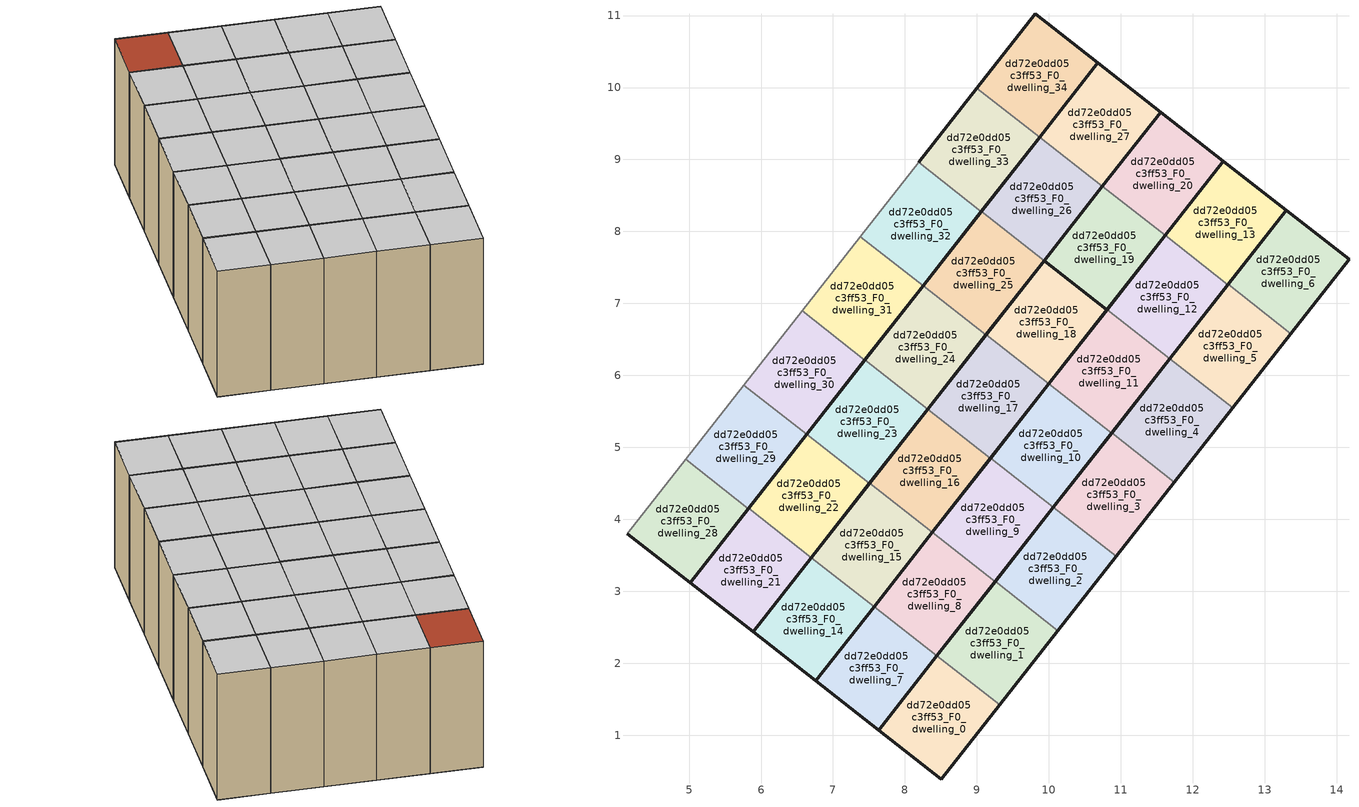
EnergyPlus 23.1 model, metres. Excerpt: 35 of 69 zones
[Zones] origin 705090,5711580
dd72e0dd05c3ff53_F0_dwelling_0
 floor ground (EU_floor_Construction): 8.51,0.39 9.31,1.42 8.44,2.11 7.64,1.07 z0
 wall outside (EU_wall_Construction): 9.31,1.42 8.51,0.39 7.64,1.07 8.44,2.11 z0:3
 wall to dd72e0dd05c3ff53_F0_dwelling_1 (EU_wall_Construction): 8.44,2.11 9.31,1.42 z0:3
 ceiling to dd72e0dd05c3ff53_F1_dwelling_0 (EU_floor_Construction): 9.31,1.42 8.51,0.39 7.64,1.07 8.44,2.11 z3
dd72e0dd05c3ff53_F0_dwelling_1
 floor ground (EU_floor_Construction): 9.31,1.42 10.12,2.45 9.25,3.14 8.44,2.11 z0
 wall outside (EU_wall_Construction): 8.44,2.11 9.25,3.14 / 10.12,2.45 9.31,1.42 z0:3
 wall to dd72e0dd05c3ff53_F0_dwelling_2 (EU_wall_Construction): 9.25,3.14 10.12,2.45 z0:3
 ceiling to dd72e0dd05c3ff53_F1_dwelling_1 (EU_floor_Construction): 10.12,2.45 9.31,1.42 8.44,2.11 9.25,3.14 z3
dd72e0dd05c3ff53_F0_dwelling_10
 floor ground (EU_floor_Construction): 10.06,4.17 10.87,5.2 10,5.88 9.19,4.85 z0
 wall outside (EU_wall_Construction): 9.19,4.85 10,5.88 / 10.87,5.2 10.06,4.17 z0:3
 wall to dd72e0dd05c3ff53_F0_dwelling_9 (EU_wall_Construction): 10.06,4.17 9.19,4.85 z0:3
 wall to dd72e0dd05c3ff53_F0_dwelling_11 (EU_wall_Construction): 10,5.88 10.87,5.2 z0:3
 ceiling to dd72e0dd05c3ff53_F1_dwelling_10 (EU_floor_Construction): 10.87,5.2 10.06,4.17 9.19,4.85 10,5.88 z3
dd72e0dd05c3ff53_F0_dwelling_11
 floor ground (EU_floor_Construction): 10.87,5.2 11.68,6.23 10.81,6.91 10,5.88 z0
 wall outside (EU_wall_Construction): 10,5.88 10.81,6.91 / 11.68,6.23 10.87,5.2 z0:3
 wall to dd72e0dd05c3ff53_F0_dwelling_12 (EU_wall_Construction): 10.81,6.91 11.68,6.23 z0:3
 ceiling to dd72e0dd05c3ff53_F1_dwelling_11 (EU_floor_Construction): 11.68,6.23 10.87,5.2 10,5.88 10.81,6.91 z3
dd72e0dd05c3ff53_F0_dwelling_12
 floor ground (EU_floor_Construction): 11.68,6.23 12.49,7.26 11.62,7.95 10.81,6.91 z0
 wall outside (EU_wall_Construction): 10.81,6.91 11.62,7.95 / 12.49,7.26 11.68,6.23 z0:3
 wall to dd72e0dd05c3ff53_F0_dwelling_13 (EU_wall_Construction): 11.62,7.95 12.49,7.26 z0:3
 ceiling to dd72e0dd05c3ff53_F1_dwelling_12 (EU_floor_Construction): 12.49,7.26 11.68,6.23 10.81,6.91 11.62,7.95 z3
dd72e0dd05c3ff53_F0_dwelling_13
 floor ground (EU_floor_Construction): 12.49,7.26 13.3,8.29 12.42,8.98 11.62,7.95 z0
 wall outside (EU_wall_Construction): 11.62,7.95 12.42,8.98 13.3,8.29 12.49,7.26 z0:3
 ceiling to dd72e0dd05c3ff53_F1_dwelling_13 (EU_floor_Construction): 13.3,8.29 12.49,7.26 11.62,7.95 12.42,8.98 z3
dd72e0dd05c3ff53_F0_dwelling_14
 floor ground (EU_floor_Construction): 6.76,1.75 7.57,2.79 6.7,3.47 5.89,2.44 z0
 wall outside (EU_wall_Construction): 7.57,2.79 6.76,1.75 5.89,2.44 6.7,3.47 z0:3
 wall to dd72e0dd05c3ff53_F0_dwelling_15 (EU_wall_Construction): 6.7,3.47 7.57,2.79 z0:3
 ceiling to dd72e0dd05c3ff53_F1_dwelling_14 (EU_floor_Construction): 7.57,2.79 6.76,1.75 5.89,2.44 6.7,3.47 z3
dd72e0dd05c3ff53_F0_dwelling_15
 floor ground (EU_floor_Construction): 7.57,2.79 8.38,3.82 7.51,4.5 6.7,3.47 z0
 wall outside (EU_wall_Construction): 6.7,3.47 7.51,4.5 / 8.38,3.82 7.57,2.79 z0:3
 wall to dd72e0dd05c3ff53_F0_dwelling_16 (EU_wall_Construction): 7.51,4.5 8.38,3.82 z0:3
 ceiling to dd72e0dd05c3ff53_F1_dwelling_15 (EU_floor_Construction): 8.38,3.82 7.57,2.79 6.7,3.47 7.51,4.5 z3
dd72e0dd05c3ff53_F0_dwelling_16
 floor ground (EU_floor_Construction): 8.38,3.82 9.19,4.85 8.32,5.53 7.51,4.5 z0
 wall outside (EU_wall_Construction): 7.51,4.5 8.32,5.53 / 9.19,4.85 8.38,3.82 z0:3
 wall to dd72e0dd05c3ff53_F0_dwelling_17 (EU_wall_Construction): 8.32,5.53 9.19,4.85 z0:3
 ceiling to dd72e0dd05c3ff53_F1_dwelling_16 (EU_floor_Construction): 9.19,4.85 8.38,3.82 7.51,4.5 8.32,5.53 z3
dd72e0dd05c3ff53_F0_dwelling_17
 floor ground (EU_floor_Construction): 9.19,4.85 10,5.88 9.13,6.57 8.32,5.53 z0
 wall outside (EU_wall_Construction): 8.32,5.53 9.13,6.57 / 10,5.88 9.19,4.85 z0:3
 wall to dd72e0dd05c3ff53_F0_dwelling_18 (EU_wall_Construction): 9.13,6.57 10,5.88 z0:3
 ceiling to dd72e0dd05c3ff53_F1_dwelling_17 (EU_floor_Construction): 10,5.88 9.19,4.85 8.32,5.53 9.13,6.57 z3
dd72e0dd05c3ff53_F0_dwelling_18
 floor ground (EU_floor_Construction): 10,5.88 10.81,6.91 9.93,7.6 9.13,6.57 z0
 wall outside (EU_wall_Construction): 9.13,6.57 9.93,7.6 10.81,6.91 10,5.88 z0:3
 ceiling to dd72e0dd05c3ff53_F1_dwelling_18 (EU_floor_Construction): 10.81,6.91 10,5.88 9.13,6.57 9.93,7.6 z3
dd72e0dd05c3ff53_F0_dwelling_19
 floor ground (EU_floor_Construction): 10.81,6.91 11.61,7.95 10.74,8.63 9.93,7.6 z0
 wall outside (EU_wall_Construction): 11.61,7.95 10.81,6.91 9.93,7.6 10.74,8.63 z0:3
 wall to dd72e0dd05c3ff53_F0_dwelling_20 (EU_wall_Construction): 10.74,8.63 11.61,7.95 z0:3
 ceiling to dd72e0dd05c3ff53_F1_dwelling_19 (EU_floor_Construction): 11.61,7.95 10.81,6.91 9.93,7.6 10.74,8.63 z3
dd72e0dd05c3ff53_F0_dwelling_2
 floor ground (EU_floor_Construction): 10.12,2.45 10.93,3.49 10.06,4.17 9.25,3.14 z0
 wall outside (EU_wall_Construction): 9.25,3.14 10.06,4.17 / 10.93,3.49 10.12,2.45 z0:3
 wall to dd72e0dd05c3ff53_F0_dwelling_3 (EU_wall_Construction): 10.06,4.17 10.93,3.49 z0:3
 ceiling to dd72e0dd05c3ff53_F1_dwelling_2 (EU_floor_Construction): 10.93,3.49 10.12,2.45 9.25,3.14 10.06,4.17 z3
dd72e0dd05c3ff53_F0_dwelling_20
 floor ground (EU_floor_Construction): 11.61,7.95 12.42,8.98 11.55,9.66 10.74,8.63 z0
 wall outside (EU_wall_Construction): 10.74,8.63 11.55,9.66 12.42,8.98 11.61,7.95 z0:3
 ceiling to dd72e0dd05c3ff53_F1_dwelling_20 (EU_floor_Construction): 12.42,8.98 11.61,7.95 10.74,8.63 11.55,9.66 z3
dd72e0dd05c3ff53_F0_dwelling_21
 floor ground (EU_floor_Construction): 5.89,2.44 6.7,3.47 5.83,4.15 5.02,3.12 z0
 wall outside (EU_wall_Construction): 6.7,3.47 5.89,2.44 5.02,3.12 5.83,4.15 z0:3
 wall to dd72e0dd05c3ff53_F0_dwelling_22 (EU_wall_Construction): 5.83,4.15 6.7,3.47 z0:3
 ceiling to dd72e0dd05c3ff53_F1_dwelling_21 (EU_floor_Construction): 6.7,3.47 5.89,2.44 5.02,3.12 5.83,4.15 z3
dd72e0dd05c3ff53_F0_dwelling_22
 floor ground (EU_floor_Construction): 6.7,3.47 7.51,4.5 6.64,5.18 5.83,4.15 z0
 wall outside (EU_wall_Construction): 5.83,4.15 6.64,5.18 / 7.51,4.5 6.7,3.47 z0:3
 wall to dd72e0dd05c3ff53_F0_dwelling_23 (EU_wall_Construction): 6.64,5.18 7.51,4.5 z0:3
 ceiling to dd72e0dd05c3ff53_F1_dwelling_22 (EU_floor_Construction): 7.51,4.5 6.7,3.47 5.83,4.15 6.64,5.18 z3
dd72e0dd05c3ff53_F0_dwelling_23
 floor ground (EU_floor_Construction): 7.51,4.5 8.32,5.53 7.44,6.21 6.64,5.18 z0
 wall outside (EU_wall_Construction): 6.64,5.18 7.44,6.21 / 8.32,5.53 7.51,4.5 z0:3
 wall to dd72e0dd05c3ff53_F0_dwelling_24 (EU_wall_Construction): 7.44,6.21 8.32,5.53 z0:3
 ceiling to dd72e0dd05c3ff53_F1_dwelling_23 (EU_floor_Construction): 8.32,5.53 7.51,4.5 6.64,5.18 7.44,6.21 z3
dd72e0dd05c3ff53_F0_dwelling_24
 floor ground (EU_floor_Construction): 8.32,5.53 9.12,6.56 8.25,7.25 7.44,6.21 z0
 wall outside (EU_wall_Construction): 7.44,6.21 8.25,7.25 / 9.12,6.56 8.32,5.53 z0:3
 wall to dd72e0dd05c3ff53_F0_dwelling_25 (EU_wall_Construction): 8.25,7.25 9.12,6.56 z0:3
 ceiling to dd72e0dd05c3ff53_F1_dwelling_24 (EU_floor_Construction): 9.12,6.56 8.32,5.53 7.44,6.21 8.25,7.25 z3
dd72e0dd05c3ff53_F0_dwelling_25
 floor ground (EU_floor_Construction): 9.12,6.56 9.93,7.59 9.06,8.28 8.25,7.25 z0
 wall outside (EU_wall_Construction): 8.25,7.25 9.06,8.28 / 9.93,7.59 9.12,6.56 z0:3
 wall to dd72e0dd05c3ff53_F0_dwelling_26 (EU_wall_Construction): 9.06,8.28 9.93,7.59 z0:3
 ceiling to dd72e0dd05c3ff53_F1_dwelling_25 (EU_floor_Construction): 9.93,7.59 9.12,6.56 8.25,7.25 9.06,8.28 z3
dd72e0dd05c3ff53_F0_dwelling_26
 floor ground (EU_floor_Construction): 9.93,7.59 10.74,8.63 9.87,9.31 9.06,8.28 z0
 wall outside (EU_wall_Construction): 9.06,8.28 9.87,9.31 / 10.74,8.63 9.93,7.59 z0:3
 wall to dd72e0dd05c3ff53_F0_dwelling_27 (EU_wall_Construction): 9.87,9.31 10.74,8.63 z0:3
 ceiling to dd72e0dd05c3ff53_F1_dwelling_26 (EU_floor_Construction): 10.74,8.63 9.93,7.59 9.06,8.28 9.87,9.31 z3
dd72e0dd05c3ff53_F0_dwelling_27
 floor ground (EU_floor_Construction): 10.74,8.63 11.55,9.66 10.68,10.34 9.87,9.31 z0
 wall outside (EU_wall_Construction): 9.87,9.31 10.68,10.34 11.55,9.66 10.74,8.63 z0:3
 ceiling to dd72e0dd05c3ff53_F1_dwelling_27 (EU_floor_Construction): 11.55,9.66 10.74,8.63 9.87,9.31 10.68,10.34 z3
dd72e0dd05c3ff53_F0_dwelling_28
 floor ground (EU_floor_Construction): 5.02,3.12 5.83,4.15 4.95,4.83 4.15,3.8 z0
 wall outside (EU_wall_Construction): 5.83,4.15 5.02,3.12 4.15,3.8 z0:3
 wall adiabatic (EU_wall_Construction): 4.15,3.8 4.95,4.83 z0:3
 wall to dd72e0dd05c3ff53_F0_dwelling_29 (EU_wall_Construction): 4.95,4.83 5.83,4.15 z0:3
 ceiling to dd72e0dd05c3ff53_F1_dwelling_28 (EU_floor_Construction): 5.83,4.15 5.02,3.12 4.15,3.8 4.95,4.83 z3
dd72e0dd05c3ff53_F0_dwelling_29
 floor ground (EU_floor_Construction): 5.83,4.15 6.64,5.18 5.76,5.87 4.95,4.83 z0
 wall outside (EU_wall_Construction): 6.64,5.18 5.83,4.15 z0:3
 wall adiabatic (EU_wall_Construction): 4.95,4.83 5.76,5.87 z0:3
 wall to dd72e0dd05c3ff53_F0_dwelling_30 (EU_wall_Construction): 5.76,5.87 6.64,5.18 z0:3
 ceiling to dd72e0dd05c3ff53_F1_dwelling_29 (EU_floor_Construction): 6.64,5.18 5.83,4.15 4.95,4.83 5.76,5.87 z3
dd72e0dd05c3ff53_F0_dwelling_3
 floor ground (EU_floor_Construction): 10.93,3.49 11.74,4.52 10.87,5.2 10.06,4.17 z0
 wall outside (EU_wall_Construction): 10.06,4.17 10.87,5.2 / 11.74,4.52 10.93,3.49 z0:3
 wall to dd72e0dd05c3ff53_F0_dwelling_4 (EU_wall_Construction): 10.87,5.2 11.74,4.52 z0:3
 ceiling to dd72e0dd05c3ff53_F1_dwelling_3 (EU_floor_Construction): 11.74,4.52 10.93,3.49 10.06,4.17 10.87,5.2 z3
dd72e0dd05c3ff53_F0_dwelling_30
 floor ground (EU_floor_Construction): 6.64,5.18 7.44,6.21 6.57,6.9 5.76,5.87 z0
 wall outside (EU_wall_Construction): 7.44,6.21 6.64,5.18 z0:3
 wall adiabatic (EU_wall_Construction): 5.76,5.87 6.57,6.9 z0:3
 wall to dd72e0dd05c3ff53_F0_dwelling_31 (EU_wall_Construction): 6.57,6.9 7.44,6.21 z0:3
 ceiling to dd72e0dd05c3ff53_F1_dwelling_30 (EU_floor_Construction): 7.44,6.21 6.64,5.18 5.76,5.87 6.57,6.9 z3
dd72e0dd05c3ff53_F0_dwelling_31
 floor ground (EU_floor_Construction): 7.44,6.21 8.25,7.25 7.38,7.93 6.57,6.9 z0
 wall outside (EU_wall_Construction): 8.25,7.25 7.44,6.21 z0:3
 wall adiabatic (EU_wall_Construction): 6.57,6.9 7.38,7.93 z0:3
 wall to dd72e0dd05c3ff53_F0_dwelling_32 (EU_wall_Construction): 7.38,7.93 8.25,7.25 z0:3
 ceiling to dd72e0dd05c3ff53_F1_dwelling_31 (EU_floor_Construction): 8.25,7.25 7.44,6.21 6.57,6.9 7.38,7.93 z3
dd72e0dd05c3ff53_F0_dwelling_32
 floor ground (EU_floor_Construction): 8.25,7.25 9.06,8.28 8.19,8.96 7.38,7.93 z0
 wall outside (EU_wall_Construction): 9.06,8.28 8.25,7.25 z0:3
 wall adiabatic (EU_wall_Construction): 7.38,7.93 8.19,8.96 z0:3
 wall to dd72e0dd05c3ff53_F0_dwelling_33 (EU_wall_Construction): 8.19,8.96 9.06,8.28 z0:3
 ceiling to dd72e0dd05c3ff53_F1_dwelling_32 (EU_floor_Construction): 9.06,8.28 8.25,7.25 7.38,7.93 8.19,8.96 z3
dd72e0dd05c3ff53_F0_dwelling_33
 floor ground (EU_floor_Construction): 9.06,8.28 9.87,9.31 9,9.99 8.19,8.96 z0
 wall outside (EU_wall_Construction): 8.19,8.96 9,9.99 / 9.87,9.31 9.06,8.28 z0:3
 wall to dd72e0dd05c3ff53_F0_dwelling_34 (EU_wall_Construction): 9,9.99 9.87,9.31 z0:3
 ceiling to dd72e0dd05c3ff53_F1_dwelling_33 (EU_floor_Construction): 9.87,9.31 9.06,8.28 8.19,8.96 9,9.99 z3
dd72e0dd05c3ff53_F0_dwelling_34
 floor ground (EU_floor_Construction): 9.87,9.31 10.68,10.34 9.81,11.02 9,9.99 z0
 wall outside (EU_wall_Construction): 9,9.99 9.81,11.02 10.68,10.34 9.87,9.31 z0:3
 roof outside (EU_roof_Construction): 10.68,10.34 9.87,9.31 9,9.99 9.81,11.02 z3
dd72e0dd05c3ff53_F0_dwelling_4
 floor ground (EU_floor_Construction): 11.74,4.52 12.55,5.55 11.68,6.23 10.87,5.2 z0
 wall outside (EU_wall_Construction): 10.87,5.2 11.68,6.23 / 12.55,5.55 11.74,4.52 z0:3
 wall to dd72e0dd05c3ff53_F0_dwelling_5 (EU_wall_Construction): 11.68,6.23 12.55,5.55 z0:3
 ceiling to dd72e0dd05c3ff53_F1_dwelling_4 (EU_floor_Construction): 12.55,5.55 11.74,4.52 10.87,5.2 11.68,6.23 z3
dd72e0dd05c3ff53_F0_dwelling_5
 floor ground (EU_floor_Construction): 12.55,5.55 13.36,6.58 12.49,7.26 11.68,6.23 z0
 wall outside (EU_wall_Construction): 11.68,6.23 12.49,7.26 / 13.36,6.58 12.55,5.55 z0:3
 wall to dd72e0dd05c3ff53_F0_dwelling_6 (EU_wall_Construction): 12.49,7.26 13.36,6.58 z0:3
 ceiling to dd72e0dd05c3ff53_F1_dwelling_5 (EU_floor_Construction): 13.36,6.58 12.55,5.55 11.68,6.23 12.49,7.26 z3
dd72e0dd05c3ff53_F0_dwelling_6
 floor ground (EU_floor_Construction): 13.36,6.58 14.17,7.61 13.3,8.29 12.49,7.26 z0
 wall outside (EU_wall_Construction): 12.49,7.26 13.3,8.29 14.17,7.61 13.36,6.58 z0:3
 ceiling to dd72e0dd05c3ff53_F1_dwelling_6 (EU_floor_Construction): 14.17,7.61 13.36,6.58 12.49,7.26 13.3,8.29 z3
dd72e0dd05c3ff53_F0_dwelling_7
 floor ground (EU_floor_Construction): 7.64,1.07 8.44,2.1 7.57,2.79 6.76,1.75 z0
 wall outside (EU_wall_Construction): 8.44,2.1 7.64,1.07 6.76,1.75 7.57,2.79 z0:3
 wall to dd72e0dd05c3ff53_F0_dwelling_8 (EU_wall_Construction): 7.57,2.79 8.44,2.1 z0:3
 ceiling to dd72e0dd05c3ff53_F1_dwelling_7 (EU_floor_Construction): 8.44,2.1 7.64,1.07 6.76,1.75 7.57,2.79 z3
dd72e0dd05c3ff53_F0_dwelling_8
 floor ground (EU_floor_Construction): 8.44,2.1 9.25,3.14 8.38,3.82 7.57,2.79 z0
 wall outside (EU_wall_Construction): 7.57,2.79 8.38,3.82 / 9.25,3.14 8.44,2.1 z0:3
 wall to dd72e0dd05c3ff53_F0_dwelling_9 (EU_wall_Construction): 8.38,3.82 9.25,3.14 z0:3
 ceiling to dd72e0dd05c3ff53_F1_dwelling_8 (EU_floor_Construction): 9.25,3.14 8.44,2.1 7.57,2.79 8.38,3.82 z3
dd72e0dd05c3ff53_F0_dwelling_9
 floor ground (EU_floor_Construction): 9.25,3.14 10.06,4.17 9.19,4.85 8.38,3.82 z0
 wall outside (EU_wall_Construction): 8.38,3.82 9.19,4.85 / 10.06,4.17 9.25,3.14 z0:3
 ceiling to dd72e0dd05c3ff53_F1_dwelling_9 (EU_floor_Construction): 10.06,4.17 9.25,3.14 8.38,3.82 9.19,4.85 z3
[Building]
EU S2 Campaign: North Axis=0; Terrain=City; Solar Distribution=FullExterior
[Site:Location]
London: Latitude=51.5; Longitude=-0.5; Time Zone=0; Elevation=25
[SizingPeriod:WeatherFileDays]
AnnualSizingPeriod: Begin Month=1; Begin Day of Month=1; End Month=12; End Day of Month=31; Day of Week for Start Day=Monday; Use Weather File Daylight Saving Period=No; Use Weather File Rain and Snow Indicators=No
[MATERIAL]
EU_InternalMass_Material: Roughness=MediumRough; Thickness=0.1; Conductivity=1; Density=1800; Specific Heat=900; Thermal Absorptance=0.9; Solar Absorptance=0.7; Visible Absorptance=0.7
[MATERIAL:NOMASS] Roughness=MediumRough; Thermal Absorptance=0.9; Solar Absorptance=0.7; Visible Absorptance=0.7
Name | Thermal Resistance
EU_wall_NoMass | 0.635353
EU_roof_NoMass | 0.675062
EU_floor_NoMass | 1.96382
[CONSTRUCTION]
EU_wall_Construction: EU_wall_NoMass
EU_roof_Construction: EU_roof_NoMass
EU_floor_Construction: EU_floor_NoMass
EU_InternalMass_Construction: EU_InternalMass_Material
[ZONE] Type=1; Multiplier=1; Ceiling Height=autocalculate; Floor Area=autocalculate; Part of Total Floor Area=Yes
Name | Volume
dd72e0dd05c3ff53_F0_dwelling_0 | 4.35205
dd72e0dd05c3ff53_F0_dwelling_1; dd72e0dd05c3ff53_F0_dwelling_23; dd72e0dd05c3ff53_F0_dwelling_25; dd72e0dd05c3ff53_F0_dwelling_9 | 4.35352
dd72e0dd05c3ff53_F0_dwelling_10; dd72e0dd05c3ff53_F0_dwelling_24 | 4.36011
dd72e0dd05c3ff53_F0_dwelling_11; dd72e0dd05c3ff53_F0_dwelling_12; dd72e0dd05c3ff53_F0_dwelling_14; dd72e0dd05c3ff53_F0_dwelling_16; dd72e0dd05c3ff53_F0_dwelling_32 | 4.35425
dd72e0dd05c3ff53_F0_dwelling_13; dd72e0dd05c3ff53_F0_dwelling_2; dd72e0dd05c3ff53_F0_dwelling_20; dd72e0dd05c3ff53_F0_dwelling_21; dd72e0dd05c3ff53_F0_dwelling_26; dd72e0dd05c3ff53_F0_dwelling_27; dd72e0dd05c3ff53_F0_dwelling_28; dd72e0dd05c3ff53_F0_dwelling_30; dd72e0dd05c3ff53_F0_dwelling_33; dd72e0dd05c3ff53_F0_dwelling_4; dd72e0dd05c3ff53_F0_dwelling_6; dd72e0dd05c3ff53_F0_dwelling_8 | 4.35498
dd72e0dd05c3ff53_F0_dwelling_15 | 4.35718
dd72e0dd05c3ff53_F0_dwelling_17; dd72e0dd05c3ff53_F0_dwelling_29 | 4.35645
dd72e0dd05c3ff53_F0_dwelling_18; dd72e0dd05c3ff53_F0_dwelling_22; dd72e0dd05c3ff53_F0_dwelling_7 | 4.35571
dd72e0dd05c3ff53_F0_dwelling_19 | 4.35864
dd72e0dd05c3ff53_F0_dwelling_3; dd72e0dd05c3ff53_F0_dwelling_31 | 4.359375
dd72e0dd05c3ff53_F0_dwelling_34 | 4.35132
dd72e0dd05c3ff53_F0_dwelling_5 | 4.35791
[INTERNALMASS] Construction=EU_InternalMass_Construction
Name | Zone or ZoneList | Surface Area
dd72e0dd05c3ff53_F0_dwelling_0_EU_InternalMass | dd72e0dd05c3ff53_F0_dwelling_0 | 1.45075
dd72e0dd05c3ff53_F0_dwelling_1_EU_InternalMass | dd72e0dd05c3ff53_F0_dwelling_1 | 1.45142
dd72e0dd05c3ff53_F0_dwelling_2_EU_InternalMass | dd72e0dd05c3ff53_F0_dwelling_2 | 1.45156
dd72e0dd05c3ff53_F0_dwelling_3_EU_InternalMass | dd72e0dd05c3ff53_F0_dwelling_3 | 1.45309
dd72e0dd05c3ff53_F0_dwelling_4_EU_InternalMass | dd72e0dd05c3ff53_F0_dwelling_4 | 1.45156
dd72e0dd05c3ff53_F0_dwelling_5_EU_InternalMass | dd72e0dd05c3ff53_F0_dwelling_5 | 1.45245
dd72e0dd05c3ff53_F0_dwelling_6_EU_InternalMass | dd72e0dd05c3ff53_F0_dwelling_6 | 1.45161
dd72e0dd05c3ff53_F0_dwelling_7_EU_InternalMass | dd72e0dd05c3ff53_F0_dwelling_7 | 1.45161
dd72e0dd05c3ff53_F0_dwelling_8_EU_InternalMass | dd72e0dd05c3ff53_F0_dwelling_8 | 1.45159
dd72e0dd05c3ff53_F0_dwelling_9_EU_InternalMass | dd72e0dd05c3ff53_F0_dwelling_9 | 1.45158
dd72e0dd05c3ff53_F0_dwelling_10_EU_InternalMass | dd72e0dd05c3ff53_F0_dwelling_10 | 1.45329
dd72e0dd05c3ff53_F0_dwelling_11_EU_InternalMass | dd72e0dd05c3ff53_F0_dwelling_11 | 1.45156
dd72e0dd05c3ff53_F0_dwelling_12_EU_InternalMass | dd72e0dd05c3ff53_F0_dwelling_12 | 1.45142
dd72e0dd05c3ff53_F0_dwelling_13_EU_InternalMass | dd72e0dd05c3ff53_F0_dwelling_13 | 1.45161
dd72e0dd05c3ff53_F0_dwelling_14_EU_InternalMass | dd72e0dd05c3ff53_F0_dwelling_14 | 1.45161
dd72e0dd05c3ff53_F0_dwelling_15_EU_InternalMass | dd72e0dd05c3ff53_F0_dwelling_15 | 1.45245
dd72e0dd05c3ff53_F0_dwelling_16_EU_InternalMass | dd72e0dd05c3ff53_F0_dwelling_16 | 1.45156
dd72e0dd05c3ff53_F0_dwelling_17_EU_InternalMass | dd72e0dd05c3ff53_F0_dwelling_17 | 1.45223
dd72e0dd05c3ff53_F0_dwelling_18_EU_InternalMass | dd72e0dd05c3ff53_F0_dwelling_18 | 1.45156
dd72e0dd05c3ff53_F0_dwelling_19_EU_InternalMass | dd72e0dd05c3ff53_F0_dwelling_19 | 1.45245
dd72e0dd05c3ff53_F0_dwelling_20_EU_InternalMass | dd72e0dd05c3ff53_F0_dwelling_20 | 1.45161
dd72e0dd05c3ff53_F0_dwelling_21_EU_InternalMass | dd72e0dd05c3ff53_F0_dwelling_21 | 1.45161
dd72e0dd05c3ff53_F0_dwelling_22_EU_InternalMass | dd72e0dd05c3ff53_F0_dwelling_22 | 1.45142
dd72e0dd05c3ff53_F0_dwelling_23_EU_InternalMass | dd72e0dd05c3ff53_F0_dwelling_23 | 1.45156
dd72e0dd05c3ff53_F0_dwelling_24_EU_InternalMass | dd72e0dd05c3ff53_F0_dwelling_24 | 1.45329
dd72e0dd05c3ff53_F0_dwelling_25_EU_InternalMass | dd72e0dd05c3ff53_F0_dwelling_25 | 1.45158
dd72e0dd05c3ff53_F0_dwelling_26_EU_InternalMass | dd72e0dd05c3ff53_F0_dwelling_26 | 1.45159
dd72e0dd05c3ff53_F0_dwelling_27_EU_InternalMass | dd72e0dd05c3ff53_F0_dwelling_27 | 1.45161
dd72e0dd05c3ff53_F0_dwelling_28_EU_InternalMass | dd72e0dd05c3ff53_F0_dwelling_28 | 1.45161
dd72e0dd05c3ff53_F0_dwelling_29_EU_InternalMass | dd72e0dd05c3ff53_F0_dwelling_29 | 1.45245
dd72e0dd05c3ff53_F0_dwelling_30_EU_InternalMass | dd72e0dd05c3ff53_F0_dwelling_30 | 1.45156
dd72e0dd05c3ff53_F0_dwelling_31_EU_InternalMass | dd72e0dd05c3ff53_F0_dwelling_31 | 1.45309
dd72e0dd05c3ff53_F0_dwelling_32_EU_InternalMass | dd72e0dd05c3ff53_F0_dwelling_32 | 1.45156
dd72e0dd05c3ff53_F0_dwelling_33_EU_InternalMass | dd72e0dd05c3ff53_F0_dwelling_33 | 1.45142
dd72e0dd05c3ff53_F0_dwelling_34_EU_InternalMass | dd72e0dd05c3ff53_F0_dwelling_34 | 1.45075
[OTHEREQUIPMENT] Fuel Type=Electricity; Design Level Calculation Method=Watts/Area; Power per Zone Floor Area=1; Fraction Latent=0; Fraction Radiant=0; Fraction Lost=0; Carbon Dioxide Generation Rate=0; EndUse Subcategory=EU_Step8_InternalGains
Name | Zone or ZoneList or Space or SpaceList | Schedule
EU_Step8_InternalGain_dd72e0dd05c3ff53_F0_dwelling_0_f000 | dd72e0dd05c3ff53_F0_dwelling_0 | EU_Step8_GainSchedule_dd72e0dd05c3ff53_F0_dwelling_0_f000
EU_Step8_InternalGain_dd72e0dd05c3ff53_F0_dwelling_1_f000 | dd72e0dd05c3ff53_F0_dwelling_1 | EU_Step8_GainSchedule_dd72e0dd05c3ff53_F0_dwelling_1_f000
EU_Step8_InternalGain_dd72e0dd05c3ff53_F0_dwelling_2_f000 | dd72e0dd05c3ff53_F0_dwelling_2 | EU_Step8_GainSchedule_dd72e0dd05c3ff53_F0_dwelling_2_f000
EU_Step8_InternalGain_dd72e0dd05c3ff53_F0_dwelling_3_f000 | dd72e0dd05c3ff53_F0_dwelling_3 | EU_Step8_GainSchedule_dd72e0dd05c3ff53_F0_dwelling_3_f000
EU_Step8_InternalGain_dd72e0dd05c3ff53_F0_dwelling_4_f000 | dd72e0dd05c3ff53_F0_dwelling_4 | EU_Step8_GainSchedule_dd72e0dd05c3ff53_F0_dwelling_4_f000
EU_Step8_InternalGain_dd72e0dd05c3ff53_F0_dwelling_5_f000 | dd72e0dd05c3ff53_F0_dwelling_5 | EU_Step8_GainSchedule_dd72e0dd05c3ff53_F0_dwelling_5_f000
EU_Step8_InternalGain_dd72e0dd05c3ff53_F0_dwelling_6_f000 | dd72e0dd05c3ff53_F0_dwelling_6 | EU_Step8_GainSchedule_dd72e0dd05c3ff53_F0_dwelling_6_f000
EU_Step8_InternalGain_dd72e0dd05c3ff53_F0_dwelling_7_f000 | dd72e0dd05c3ff53_F0_dwelling_7 | EU_Step8_GainSchedule_dd72e0dd05c3ff53_F0_dwelling_7_f000
EU_Step8_InternalGain_dd72e0dd05c3ff53_F0_dwelling_8_f000 | dd72e0dd05c3ff53_F0_dwelling_8 | EU_Step8_GainSchedule_dd72e0dd05c3ff53_F0_dwelling_8_f000
EU_Step8_InternalGain_dd72e0dd05c3ff53_F0_dwelling_9_f000 | dd72e0dd05c3ff53_F0_dwelling_9 | EU_Step8_GainSchedule_dd72e0dd05c3ff53_F0_dwelling_9_f000
EU_Step8_InternalGain_dd72e0dd05c3ff53_F0_dwelling_10_f000 | dd72e0dd05c3ff53_F0_dwelling_10 | EU_Step8_GainSchedule_dd72e0dd05c3ff53_F0_dwelling_10_f000
EU_Step8_InternalGain_dd72e0dd05c3ff53_F0_dwelling_11_f000 | dd72e0dd05c3ff53_F0_dwelling_11 | EU_Step8_GainSchedule_dd72e0dd05c3ff53_F0_dwelling_11_f000
EU_Step8_InternalGain_dd72e0dd05c3ff53_F0_dwelling_12_f000 | dd72e0dd05c3ff53_F0_dwelling_12 | EU_Step8_GainSchedule_dd72e0dd05c3ff53_F0_dwelling_12_f000
EU_Step8_InternalGain_dd72e0dd05c3ff53_F0_dwelling_13_f000 | dd72e0dd05c3ff53_F0_dwelling_13 | EU_Step8_GainSchedule_dd72e0dd05c3ff53_F0_dwelling_13_f000
EU_Step8_InternalGain_dd72e0dd05c3ff53_F0_dwelling_14_f000 | dd72e0dd05c3ff53_F0_dwelling_14 | EU_Step8_GainSchedule_dd72e0dd05c3ff53_F0_dwelling_14_f000
EU_Step8_InternalGain_dd72e0dd05c3ff53_F0_dwelling_15_f000 | dd72e0dd05c3ff53_F0_dwelling_15 | EU_Step8_GainSchedule_dd72e0dd05c3ff53_F0_dwelling_15_f000
EU_Step8_InternalGain_dd72e0dd05c3ff53_F0_dwelling_16_f000 | dd72e0dd05c3ff53_F0_dwelling_16 | EU_Step8_GainSchedule_dd72e0dd05c3ff53_F0_dwelling_16_f000
EU_Step8_InternalGain_dd72e0dd05c3ff53_F0_dwelling_17_f000 | dd72e0dd05c3ff53_F0_dwelling_17 | EU_Step8_GainSchedule_dd72e0dd05c3ff53_F0_dwelling_17_f000
EU_Step8_InternalGain_dd72e0dd05c3ff53_F0_dwelling_18_f000 | dd72e0dd05c3ff53_F0_dwelling_18 | EU_Step8_GainSchedule_dd72e0dd05c3ff53_F0_dwelling_18_f000
EU_Step8_InternalGain_dd72e0dd05c3ff53_F0_dwelling_19_f000 | dd72e0dd05c3ff53_F0_dwelling_19 | EU_Step8_GainSchedule_dd72e0dd05c3ff53_F0_dwelling_19_f000
EU_Step8_InternalGain_dd72e0dd05c3ff53_F0_dwelling_20_f000 | dd72e0dd05c3ff53_F0_dwelling_20 | EU_Step8_GainSchedule_dd72e0dd05c3ff53_F0_dwelling_20_f000
EU_Step8_InternalGain_dd72e0dd05c3ff53_F0_dwelling_21_f000 | dd72e0dd05c3ff53_F0_dwelling_21 | EU_Step8_GainSchedule_dd72e0dd05c3ff53_F0_dwelling_21_f000
EU_Step8_InternalGain_dd72e0dd05c3ff53_F0_dwelling_22_f000 | dd72e0dd05c3ff53_F0_dwelling_22 | EU_Step8_GainSchedule_dd72e0dd05c3ff53_F0_dwelling_22_f000
EU_Step8_InternalGain_dd72e0dd05c3ff53_F0_dwelling_23_f000 | dd72e0dd05c3ff53_F0_dwelling_23 | EU_Step8_GainSchedule_dd72e0dd05c3ff53_F0_dwelling_23_f000
EU_Step8_InternalGain_dd72e0dd05c3ff53_F0_dwelling_24_f000 | dd72e0dd05c3ff53_F0_dwelling_24 | EU_Step8_GainSchedule_dd72e0dd05c3ff53_F0_dwelling_24_f000
EU_Step8_InternalGain_dd72e0dd05c3ff53_F0_dwelling_25_f000 | dd72e0dd05c3ff53_F0_dwelling_25 | EU_Step8_GainSchedule_dd72e0dd05c3ff53_F0_dwelling_25_f000
EU_Step8_InternalGain_dd72e0dd05c3ff53_F0_dwelling_26_f000 | dd72e0dd05c3ff53_F0_dwelling_26 | EU_Step8_GainSchedule_dd72e0dd05c3ff53_F0_dwelling_26_f000
EU_Step8_InternalGain_dd72e0dd05c3ff53_F0_dwelling_27_f000 | dd72e0dd05c3ff53_F0_dwelling_27 | EU_Step8_GainSchedule_dd72e0dd05c3ff53_F0_dwelling_27_f000
EU_Step8_InternalGain_dd72e0dd05c3ff53_F0_dwelling_28_f000 | dd72e0dd05c3ff53_F0_dwelling_28 | EU_Step8_GainSchedule_dd72e0dd05c3ff53_F0_dwelling_28_f000
EU_Step8_InternalGain_dd72e0dd05c3ff53_F0_dwelling_29_f000 | dd72e0dd05c3ff53_F0_dwelling_29 | EU_Step8_GainSchedule_dd72e0dd05c3ff53_F0_dwelling_29_f000
EU_Step8_InternalGain_dd72e0dd05c3ff53_F0_dwelling_30_f000 | dd72e0dd05c3ff53_F0_dwelling_30 | EU_Step8_GainSchedule_dd72e0dd05c3ff53_F0_dwelling_30_f000
EU_Step8_InternalGain_dd72e0dd05c3ff53_F0_dwelling_31_f000 | dd72e0dd05c3ff53_F0_dwelling_31 | EU_Step8_GainSchedule_dd72e0dd05c3ff53_F0_dwelling_31_f000
EU_Step8_InternalGain_dd72e0dd05c3ff53_F0_dwelling_32_f000 | dd72e0dd05c3ff53_F0_dwelling_32 | EU_Step8_GainSchedule_dd72e0dd05c3ff53_F0_dwelling_32_f000
EU_Step8_InternalGain_dd72e0dd05c3ff53_F0_dwelling_33_f000 | dd72e0dd05c3ff53_F0_dwelling_33 | EU_Step8_GainSchedule_dd72e0dd05c3ff53_F0_dwelling_33_f000
EU_Step8_InternalGain_dd72e0dd05c3ff53_F0_dwelling_34_f000 | dd72e0dd05c3ff53_F0_dwelling_34 | EU_Step8_GainSchedule_dd72e0dd05c3ff53_F0_dwelling_34_f000
[ZONEVENTILATION:DESIGNFLOWRATE] Schedule=EU_AlwaysOn; Design Flow Rate Calculation Method=AirChanges/Hour; Air Changes per Hour=0.555504; Ventilation Type=Natural; Fan Pressure Rise=0; Fan Total Efficiency=1; Constant Term Coefficient=1; Temperature Term Coefficient=0; Velocity Term Coefficient=0; Velocity Squared Term Coefficient=0; Minimum Indoor Temperature=-100; Maximum Indoor Temperature=100; Delta Temperature=-100; Minimum Outdoor Temperature=-100; Maximum Outdoor Temperature=100; Maximum Wind Speed=40
Name | Zone or ZoneList or Space or SpaceList
EU_ConstantAir_dd72e0dd05c3ff53_F0_dwelling_0 | dd72e0dd05c3ff53_F0_dwelling_0
EU_ConstantAir_dd72e0dd05c3ff53_F0_dwelling_1 | dd72e0dd05c3ff53_F0_dwelling_1
EU_ConstantAir_dd72e0dd05c3ff53_F0_dwelling_2 | dd72e0dd05c3ff53_F0_dwelling_2
EU_ConstantAir_dd72e0dd05c3ff53_F0_dwelling_3 | dd72e0dd05c3ff53_F0_dwelling_3
EU_ConstantAir_dd72e0dd05c3ff53_F0_dwelling_4 | dd72e0dd05c3ff53_F0_dwelling_4
EU_ConstantAir_dd72e0dd05c3ff53_F0_dwelling_5 | dd72e0dd05c3ff53_F0_dwelling_5
EU_ConstantAir_dd72e0dd05c3ff53_F0_dwelling_6 | dd72e0dd05c3ff53_F0_dwelling_6
EU_ConstantAir_dd72e0dd05c3ff53_F0_dwelling_7 | dd72e0dd05c3ff53_F0_dwelling_7
EU_ConstantAir_dd72e0dd05c3ff53_F0_dwelling_8 | dd72e0dd05c3ff53_F0_dwelling_8
EU_ConstantAir_dd72e0dd05c3ff53_F0_dwelling_9 | dd72e0dd05c3ff53_F0_dwelling_9
EU_ConstantAir_dd72e0dd05c3ff53_F0_dwelling_10 | dd72e0dd05c3ff53_F0_dwelling_10
EU_ConstantAir_dd72e0dd05c3ff53_F0_dwelling_11 | dd72e0dd05c3ff53_F0_dwelling_11
EU_ConstantAir_dd72e0dd05c3ff53_F0_dwelling_12 | dd72e0dd05c3ff53_F0_dwelling_12
EU_ConstantAir_dd72e0dd05c3ff53_F0_dwelling_13 | dd72e0dd05c3ff53_F0_dwelling_13
EU_ConstantAir_dd72e0dd05c3ff53_F0_dwelling_14 | dd72e0dd05c3ff53_F0_dwelling_14
EU_ConstantAir_dd72e0dd05c3ff53_F0_dwelling_15 | dd72e0dd05c3ff53_F0_dwelling_15
EU_ConstantAir_dd72e0dd05c3ff53_F0_dwelling_16 | dd72e0dd05c3ff53_F0_dwelling_16
EU_ConstantAir_dd72e0dd05c3ff53_F0_dwelling_17 | dd72e0dd05c3ff53_F0_dwelling_17
EU_ConstantAir_dd72e0dd05c3ff53_F0_dwelling_18 | dd72e0dd05c3ff53_F0_dwelling_18
EU_ConstantAir_dd72e0dd05c3ff53_F0_dwelling_19 | dd72e0dd05c3ff53_F0_dwelling_19
EU_ConstantAir_dd72e0dd05c3ff53_F0_dwelling_20 | dd72e0dd05c3ff53_F0_dwelling_20
EU_ConstantAir_dd72e0dd05c3ff53_F0_dwelling_21 | dd72e0dd05c3ff53_F0_dwelling_21
EU_ConstantAir_dd72e0dd05c3ff53_F0_dwelling_22 | dd72e0dd05c3ff53_F0_dwelling_22
EU_ConstantAir_dd72e0dd05c3ff53_F0_dwelling_23 | dd72e0dd05c3ff53_F0_dwelling_23
EU_ConstantAir_dd72e0dd05c3ff53_F0_dwelling_24 | dd72e0dd05c3ff53_F0_dwelling_24
EU_ConstantAir_dd72e0dd05c3ff53_F0_dwelling_25 | dd72e0dd05c3ff53_F0_dwelling_25
EU_ConstantAir_dd72e0dd05c3ff53_F0_dwelling_26 | dd72e0dd05c3ff53_F0_dwelling_26
EU_ConstantAir_dd72e0dd05c3ff53_F0_dwelling_27 | dd72e0dd05c3ff53_F0_dwelling_27
EU_ConstantAir_dd72e0dd05c3ff53_F0_dwelling_28 | dd72e0dd05c3ff53_F0_dwelling_28
EU_ConstantAir_dd72e0dd05c3ff53_F0_dwelling_29 | dd72e0dd05c3ff53_F0_dwelling_29
EU_ConstantAir_dd72e0dd05c3ff53_F0_dwelling_30 | dd72e0dd05c3ff53_F0_dwelling_30
EU_ConstantAir_dd72e0dd05c3ff53_F0_dwelling_31 | dd72e0dd05c3ff53_F0_dwelling_31
EU_ConstantAir_dd72e0dd05c3ff53_F0_dwelling_32 | dd72e0dd05c3ff53_F0_dwelling_32
EU_ConstantAir_dd72e0dd05c3ff53_F0_dwelling_33 | dd72e0dd05c3ff53_F0_dwelling_33
EU_ConstantAir_dd72e0dd05c3ff53_F0_dwelling_34 | dd72e0dd05c3ff53_F0_dwelling_34
[HVACTEMPLATE:THERMOSTAT] Constant Heating Setpoint=20; Constant Cooling Setpoint=50
EU_HeatOnly_dd72e0dd05c3ff53_F0_dwelling_0; EU_HeatOnly_dd72e0dd05c3ff53_F0_dwelling_1; EU_HeatOnly_dd72e0dd05c3ff53_F0_dwelling_2; EU_HeatOnly_dd72e0dd05c3ff53_F0_dwelling_3; EU_HeatOnly_dd72e0dd05c3ff53_F0_dwelling_4; EU_HeatOnly_dd72e0dd05c3ff53_F0_dwelling_5; EU_HeatOnly_dd72e0dd05c3ff53_F0_dwelling_6; EU_HeatOnly_dd72e0dd05c3ff53_F0_dwelling_7; EU_HeatOnly_dd72e0dd05c3ff53_F0_dwelling_8; EU_HeatOnly_dd72e0dd05c3ff53_F0_dwelling_9; EU_HeatOnly_dd72e0dd05c3ff53_F0_dwelling_10; EU_HeatOnly_dd72e0dd05c3ff53_F0_dwelling_11; EU_HeatOnly_dd72e0dd05c3ff53_F0_dwelling_12; EU_HeatOnly_dd72e0dd05c3ff53_F0_dwelling_13; EU_HeatOnly_dd72e0dd05c3ff53_F0_dwelling_14; EU_HeatOnly_dd72e0dd05c3ff53_F0_dwelling_15; EU_HeatOnly_dd72e0dd05c3ff53_F0_dwelling_16; EU_HeatOnly_dd72e0dd05c3ff53_F0_dwelling_17; EU_HeatOnly_dd72e0dd05c3ff53_F0_dwelling_18; EU_HeatOnly_dd72e0dd05c3ff53_F0_dwelling_19; EU_HeatOnly_dd72e0dd05c3ff53_F0_dwelling_20; EU_HeatOnly_dd72e0dd05c3ff53_F0_dwelling_21; EU_HeatOnly_dd72e0dd05c3ff53_F0_dwelling_22; EU_HeatOnly_dd72e0dd05c3ff53_F0_dwelling_23; EU_HeatOnly_dd72e0dd05c3ff53_F0_dwelling_24; EU_HeatOnly_dd72e0dd05c3ff53_F0_dwelling_25; EU_HeatOnly_dd72e0dd05c3ff53_F0_dwelling_26; EU_HeatOnly_dd72e0dd05c3ff53_F0_dwelling_27; EU_HeatOnly_dd72e0dd05c3ff53_F0_dwelling_28; EU_HeatOnly_dd72e0dd05c3ff53_F0_dwelling_29; EU_HeatOnly_dd72e0dd05c3ff53_F0_dwelling_30; EU_HeatOnly_dd72e0dd05c3ff53_F0_dwelling_31; EU_HeatOnly_dd72e0dd05c3ff53_F0_dwelling_32; EU_HeatOnly_dd72e0dd05c3ff53_F0_dwelling_33; EU_HeatOnly_dd72e0dd05c3ff53_F0_dwelling_34; EU_HeatOnly_dd72e0dd05c3ff53_F1_dwelling_0; EU_HeatOnly_dd72e0dd05c3ff53_F1_dwelling_1; EU_HeatOnly_dd72e0dd05c3ff53_F1_dwelling_2; EU_HeatOnly_dd72e0dd05c3ff53_F1_dwelling_3; EU_HeatOnly_dd72e0dd05c3ff53_F1_dwelling_4; EU_HeatOnly_dd72e0dd05c3ff53_F1_dwelling_5; EU_HeatOnly_dd72e0dd05c3ff53_F1_dwelling_6; EU_HeatOnly_dd72e0dd05c3ff53_F1_dwelling_7; EU_HeatOnly_dd72e0dd05c3ff53_F1_dwelling_8; EU_HeatOnly_dd72e0dd05c3ff53_F1_dwelling_9; EU_HeatOnly_dd72e0dd05c3ff53_F1_dwelling_10; EU_HeatOnly_dd72e0dd05c3ff53_F1_dwelling_11; EU_HeatOnly_dd72e0dd05c3ff53_F1_dwelling_12; EU_HeatOnly_dd72e0dd05c3ff53_F1_dwelling_13; EU_HeatOnly_dd72e0dd05c3ff53_F1_dwelling_14; EU_HeatOnly_dd72e0dd05c3ff53_F1_dwelling_15; EU_HeatOnly_dd72e0dd05c3ff53_F1_dwelling_16; EU_HeatOnly_dd72e0dd05c3ff53_F1_dwelling_17; EU_HeatOnly_dd72e0dd05c3ff53_F1_dwelling_18; EU_HeatOnly_dd72e0dd05c3ff53_F1_dwelling_19; EU_HeatOnly_dd72e0dd05c3ff53_F1_dwelling_20; EU_HeatOnly_dd72e0dd05c3ff53_F1_dwelling_21; EU_HeatOnly_dd72e0dd05c3ff53_F1_dwelling_22; EU_HeatOnly_dd72e0dd05c3ff53_F1_dwelling_23; EU_HeatOnly_dd72e0dd05c3ff53_F1_dwelling_24; EU_HeatOnly_dd72e0dd05c3ff53_F1_dwelling_25; EU_HeatOnly_dd72e0dd05c3ff53_F1_dwelling_26; EU_HeatOnly_dd72e0dd05c3ff53_F1_dwelling_27; EU_HeatOnly_dd72e0dd05c3ff53_F1_dwelling_28; EU_HeatOnly_dd72e0dd05c3ff53_F1_dwelling_29; EU_HeatOnly_dd72e0dd05c3ff53_F1_dwelling_30; EU_HeatOnly_dd72e0dd05c3ff53_F1_dwelling_31; EU_HeatOnly_dd72e0dd05c3ff53_F1_dwelling_32; EU_HeatOnly_dd72e0dd05c3ff53_F1_dwelling_33
[HVACTEMPLATE:ZONE:IDEALLOADSAIRSYSTEM] System Availability Schedule=EU_AlwaysOn; Maximum Heating Supply Air Temperature=50; Minimum Cooling Supply Air Temperature=13; Maximum Heating Supply Air Humidity Ratio=0.0156; Minimum Cooling Supply Air Humidity Ratio=0.0077; Heating Limit=NoLimit; Cooling Limit=NoLimit; Heating Availability Schedule=EU_AlwaysOn; Cooling Availability Schedule=EU_CoolingOff; Dehumidification Control Type=ConstantSensibleHeatRatio; Cooling Sensible Heat Ratio=0.7; Dehumidification Setpoint=60; Humidification Control Type=None; Humidification Setpoint=30; Outdoor Air Method=None; Outdoor Air Flow Rate per Person=0.00944; Outdoor Air Flow Rate per Zone Floor Area=0; Outdoor Air Flow Rate per Zone=0; Demand Controlled Ventilation Type=None; Outdoor Air Economizer Type=NoEconomizer; Heat Recovery Type=None; Sensible Heat Recovery Effectiveness=0.7; Latent Heat Recovery Effectiveness=0.65
Name | Template Thermostat
dd72e0dd05c3ff53_F0_dwelling_0 | EU_HeatOnly_dd72e0dd05c3ff53_F0_dwelling_0
dd72e0dd05c3ff53_F0_dwelling_1 | EU_HeatOnly_dd72e0dd05c3ff53_F0_dwelling_1
dd72e0dd05c3ff53_F0_dwelling_2 | EU_HeatOnly_dd72e0dd05c3ff53_F0_dwelling_2
dd72e0dd05c3ff53_F0_dwelling_3 | EU_HeatOnly_dd72e0dd05c3ff53_F0_dwelling_3
dd72e0dd05c3ff53_F0_dwelling_4 | EU_HeatOnly_dd72e0dd05c3ff53_F0_dwelling_4
dd72e0dd05c3ff53_F0_dwelling_5 | EU_HeatOnly_dd72e0dd05c3ff53_F0_dwelling_5
dd72e0dd05c3ff53_F0_dwelling_6 | EU_HeatOnly_dd72e0dd05c3ff53_F0_dwelling_6
dd72e0dd05c3ff53_F0_dwelling_7 | EU_HeatOnly_dd72e0dd05c3ff53_F0_dwelling_7
dd72e0dd05c3ff53_F0_dwelling_8 | EU_HeatOnly_dd72e0dd05c3ff53_F0_dwelling_8
dd72e0dd05c3ff53_F0_dwelling_9 | EU_HeatOnly_dd72e0dd05c3ff53_F0_dwelling_9
dd72e0dd05c3ff53_F0_dwelling_10 | EU_HeatOnly_dd72e0dd05c3ff53_F0_dwelling_10
dd72e0dd05c3ff53_F0_dwelling_11 | EU_HeatOnly_dd72e0dd05c3ff53_F0_dwelling_11
dd72e0dd05c3ff53_F0_dwelling_12 | EU_HeatOnly_dd72e0dd05c3ff53_F0_dwelling_12
dd72e0dd05c3ff53_F0_dwelling_13 | EU_HeatOnly_dd72e0dd05c3ff53_F0_dwelling_13
dd72e0dd05c3ff53_F0_dwelling_14 | EU_HeatOnly_dd72e0dd05c3ff53_F0_dwelling_14
dd72e0dd05c3ff53_F0_dwelling_15 | EU_HeatOnly_dd72e0dd05c3ff53_F0_dwelling_15
dd72e0dd05c3ff53_F0_dwelling_16 | EU_HeatOnly_dd72e0dd05c3ff53_F0_dwelling_16
dd72e0dd05c3ff53_F0_dwelling_17 | EU_HeatOnly_dd72e0dd05c3ff53_F0_dwelling_17
dd72e0dd05c3ff53_F0_dwelling_18 | EU_HeatOnly_dd72e0dd05c3ff53_F0_dwelling_18
dd72e0dd05c3ff53_F0_dwelling_19 | EU_HeatOnly_dd72e0dd05c3ff53_F0_dwelling_19
dd72e0dd05c3ff53_F0_dwelling_20 | EU_HeatOnly_dd72e0dd05c3ff53_F0_dwelling_20
dd72e0dd05c3ff53_F0_dwelling_21 | EU_HeatOnly_dd72e0dd05c3ff53_F0_dwelling_21
dd72e0dd05c3ff53_F0_dwelling_22 | EU_HeatOnly_dd72e0dd05c3ff53_F0_dwelling_22
dd72e0dd05c3ff53_F0_dwelling_23 | EU_HeatOnly_dd72e0dd05c3ff53_F0_dwelling_23
dd72e0dd05c3ff53_F0_dwelling_24 | EU_HeatOnly_dd72e0dd05c3ff53_F0_dwelling_24
dd72e0dd05c3ff53_F0_dwelling_25 | EU_HeatOnly_dd72e0dd05c3ff53_F0_dwelling_25
dd72e0dd05c3ff53_F0_dwelling_26 | EU_HeatOnly_dd72e0dd05c3ff53_F0_dwelling_26
dd72e0dd05c3ff53_F0_dwelling_27 | EU_HeatOnly_dd72e0dd05c3ff53_F0_dwelling_27
dd72e0dd05c3ff53_F0_dwelling_28 | EU_HeatOnly_dd72e0dd05c3ff53_F0_dwelling_28
dd72e0dd05c3ff53_F0_dwelling_29 | EU_HeatOnly_dd72e0dd05c3ff53_F0_dwelling_29
dd72e0dd05c3ff53_F0_dwelling_30 | EU_HeatOnly_dd72e0dd05c3ff53_F0_dwelling_30
dd72e0dd05c3ff53_F0_dwelling_31 | EU_HeatOnly_dd72e0dd05c3ff53_F0_dwelling_31
dd72e0dd05c3ff53_F0_dwelling_32 | EU_HeatOnly_dd72e0dd05c3ff53_F0_dwelling_32
dd72e0dd05c3ff53_F0_dwelling_33 | EU_HeatOnly_dd72e0dd05c3ff53_F0_dwelling_33
dd72e0dd05c3ff53_F0_dwelling_34 | EU_HeatOnly_dd72e0dd05c3ff53_F0_dwelling_34
[SIZING:ZONE] Zone Cooling Design Supply Air Temperature Input Method=SupplyAirTemperature; Zone Cooling Design Supply Air Temperature=13; Zone Heating Design Supply Air Temperature Input Method=SupplyAirTemperature; Zone Heating Design Supply Air Temperature=50; Zone Cooling Design Supply Air Humidity Ratio=0.008; Zone Heating Design Supply Air Humidity Ratio=0.008; Cooling Design Air Flow Method=DesignDay; Cooling Design Air Flow Rate=0; Cooling Minimum Air Flow per Zone Floor Area=0.000762; Cooling Minimum Air Flow=0; Cooling Minimum Air Flow Fraction=0.2; Heating Design Air Flow Method=DesignDay; Heating Design Air Flow Rate=0; Heating Maximum Air Flow per Zone Floor Area=0.002032; Heating Maximum Air Flow=0.141576; Heating Maximum Air Flow Fraction=0.3; Account for Dedicated Outdoor Air System=No; Dedicated Outdoor Air System Control Strategy=NeutralSupplyAir; Dedicated Outdoor Air Low Setpoint Temperature for Design=autosize; Dedicated Outdoor Air High Setpoint Temperature for Design=autosize; Zone Load Sizing Method=Sensible Load Only No Latent Load; Zone Latent Cooling Design Supply Air Humidity Ratio Input Method=HumidityRatioDifference; Zone Cooling Design Supply Air Humidity Ratio Difference=0.005; Zone Latent Heating Design Supply Air Humidity Ratio Input Method=HumidityRatioDifference; Zone Humidification Design Supply Air Humidity Ratio Difference=0.005
dd72e0dd05c3ff53_F0_dwelling_0; dd72e0dd05c3ff53_F0_dwelling_1; dd72e0dd05c3ff53_F0_dwelling_2; dd72e0dd05c3ff53_F0_dwelling_3; dd72e0dd05c3ff53_F0_dwelling_4; dd72e0dd05c3ff53_F0_dwelling_5; dd72e0dd05c3ff53_F0_dwelling_6; dd72e0dd05c3ff53_F0_dwelling_7; dd72e0dd05c3ff53_F0_dwelling_8; dd72e0dd05c3ff53_F0_dwelling_9; dd72e0dd05c3ff53_F0_dwelling_10; dd72e0dd05c3ff53_F0_dwelling_11; dd72e0dd05c3ff53_F0_dwelling_12; dd72e0dd05c3ff53_F0_dwelling_13; dd72e0dd05c3ff53_F0_dwelling_14; dd72e0dd05c3ff53_F0_dwelling_15; dd72e0dd05c3ff53_F0_dwelling_16; dd72e0dd05c3ff53_F0_dwelling_17; dd72e0dd05c3ff53_F0_dwelling_18; dd72e0dd05c3ff53_F0_dwelling_19; dd72e0dd05c3ff53_F0_dwelling_20; dd72e0dd05c3ff53_F0_dwelling_21; dd72e0dd05c3ff53_F0_dwelling_22; dd72e0dd05c3ff53_F0_dwelling_23; dd72e0dd05c3ff53_F0_dwelling_24; dd72e0dd05c3ff53_F0_dwelling_25; dd72e0dd05c3ff53_F0_dwelling_26; dd72e0dd05c3ff53_F0_dwelling_27; dd72e0dd05c3ff53_F0_dwelling_28; dd72e0dd05c3ff53_F0_dwelling_29; dd72e0dd05c3ff53_F0_dwelling_30; dd72e0dd05c3ff53_F0_dwelling_31; dd72e0dd05c3ff53_F0_dwelling_32; dd72e0dd05c3ff53_F0_dwelling_33; dd72e0dd05c3ff53_F0_dwelling_34
[SCHEDULE:CONSTANT]
Name | Hourly Value
EU_AlwaysOn | 1
EU_CoolingOff | 0
[SCHEDULE:FILE] Column Number=1; Rows to Skip at Top=0; Number of Hours of Data=8760; Column Separator=Comma; Interpolate to Timestep=No; Minutes per Item=60; Adjust Schedule for Daylight Savings=Yes
Name | File
EU_Step8_GainSchedule_dd72e0dd05c3ff53_F0_dwelling_0_f000 | ../../schedules/dd72e0dd05c3ff53/dd72e0dd05c3ff53_F0_dwelling_0_f000_gain.csv
EU_Step8_GainSchedule_dd72e0dd05c3ff53_F0_dwelling_1_f000 | ../../schedules/dd72e0dd05c3ff53/dd72e0dd05c3ff53_F0_dwelling_1_f000_gain.csv
EU_Step8_GainSchedule_dd72e0dd05c3ff53_F0_dwelling_2_f000 | ../../schedules/dd72e0dd05c3ff53/dd72e0dd05c3ff53_F0_dwelling_2_f000_gain.csv
EU_Step8_GainSchedule_dd72e0dd05c3ff53_F0_dwelling_3_f000 | ../../schedules/dd72e0dd05c3ff53/dd72e0dd05c3ff53_F0_dwelling_3_f000_gain.csv
EU_Step8_GainSchedule_dd72e0dd05c3ff53_F0_dwelling_4_f000 | ../../schedules/dd72e0dd05c3ff53/dd72e0dd05c3ff53_F0_dwelling_4_f000_gain.csv
EU_Step8_GainSchedule_dd72e0dd05c3ff53_F0_dwelling_5_f000 | ../../schedules/dd72e0dd05c3ff53/dd72e0dd05c3ff53_F0_dwelling_5_f000_gain.csv
EU_Step8_GainSchedule_dd72e0dd05c3ff53_F0_dwelling_6_f000 | ../../schedules/dd72e0dd05c3ff53/dd72e0dd05c3ff53_F0_dwelling_6_f000_gain.csv
EU_Step8_GainSchedule_dd72e0dd05c3ff53_F0_dwelling_7_f000 | ../../schedules/dd72e0dd05c3ff53/dd72e0dd05c3ff53_F0_dwelling_7_f000_gain.csv
EU_Step8_GainSchedule_dd72e0dd05c3ff53_F0_dwelling_8_f000 | ../../schedules/dd72e0dd05c3ff53/dd72e0dd05c3ff53_F0_dwelling_8_f000_gain.csv
EU_Step8_GainSchedule_dd72e0dd05c3ff53_F0_dwelling_9_f000 | ../../schedules/dd72e0dd05c3ff53/dd72e0dd05c3ff53_F0_dwelling_9_f000_gain.csv
EU_Step8_GainSchedule_dd72e0dd05c3ff53_F0_dwelling_10_f000 | ../../schedules/dd72e0dd05c3ff53/dd72e0dd05c3ff53_F0_dwelling_10_f000_gain.csv
EU_Step8_GainSchedule_dd72e0dd05c3ff53_F0_dwelling_11_f000 | ../../schedules/dd72e0dd05c3ff53/dd72e0dd05c3ff53_F0_dwelling_11_f000_gain.csv
EU_Step8_GainSchedule_dd72e0dd05c3ff53_F0_dwelling_12_f000 | ../../schedules/dd72e0dd05c3ff53/dd72e0dd05c3ff53_F0_dwelling_12_f000_gain.csv
EU_Step8_GainSchedule_dd72e0dd05c3ff53_F0_dwelling_13_f000 | ../../schedules/dd72e0dd05c3ff53/dd72e0dd05c3ff53_F0_dwelling_13_f000_gain.csv
EU_Step8_GainSchedule_dd72e0dd05c3ff53_F0_dwelling_14_f000 | ../../schedules/dd72e0dd05c3ff53/dd72e0dd05c3ff53_F0_dwelling_14_f000_gain.csv
EU_Step8_GainSchedule_dd72e0dd05c3ff53_F0_dwelling_15_f000 | ../../schedules/dd72e0dd05c3ff53/dd72e0dd05c3ff53_F0_dwelling_15_f000_gain.csv
EU_Step8_GainSchedule_dd72e0dd05c3ff53_F0_dwelling_16_f000 | ../../schedules/dd72e0dd05c3ff53/dd72e0dd05c3ff53_F0_dwelling_16_f000_gain.csv
EU_Step8_GainSchedule_dd72e0dd05c3ff53_F0_dwelling_17_f000 | ../../schedules/dd72e0dd05c3ff53/dd72e0dd05c3ff53_F0_dwelling_17_f000_gain.csv
EU_Step8_GainSchedule_dd72e0dd05c3ff53_F0_dwelling_18_f000 | ../../schedules/dd72e0dd05c3ff53/dd72e0dd05c3ff53_F0_dwelling_18_f000_gain.csv
EU_Step8_GainSchedule_dd72e0dd05c3ff53_F0_dwelling_19_f000 | ../../schedules/dd72e0dd05c3ff53/dd72e0dd05c3ff53_F0_dwelling_19_f000_gain.csv
EU_Step8_GainSchedule_dd72e0dd05c3ff53_F0_dwelling_20_f000 | ../../schedules/dd72e0dd05c3ff53/dd72e0dd05c3ff53_F0_dwelling_20_f000_gain.csv
EU_Step8_GainSchedule_dd72e0dd05c3ff53_F0_dwelling_21_f000 | ../../schedules/dd72e0dd05c3ff53/dd72e0dd05c3ff53_F0_dwelling_21_f000_gain.csv
EU_Step8_GainSchedule_dd72e0dd05c3ff53_F0_dwelling_22_f000 | ../../schedules/dd72e0dd05c3ff53/dd72e0dd05c3ff53_F0_dwelling_22_f000_gain.csv
EU_Step8_GainSchedule_dd72e0dd05c3ff53_F0_dwelling_23_f000 | ../../schedules/dd72e0dd05c3ff53/dd72e0dd05c3ff53_F0_dwelling_23_f000_gain.csv
EU_Step8_GainSchedule_dd72e0dd05c3ff53_F0_dwelling_24_f000 | ../../schedules/dd72e0dd05c3ff53/dd72e0dd05c3ff53_F0_dwelling_24_f000_gain.csv
EU_Step8_GainSchedule_dd72e0dd05c3ff53_F0_dwelling_25_f000 | ../../schedules/dd72e0dd05c3ff53/dd72e0dd05c3ff53_F0_dwelling_25_f000_gain.csv
EU_Step8_GainSchedule_dd72e0dd05c3ff53_F0_dwelling_26_f000 | ../../schedules/dd72e0dd05c3ff53/dd72e0dd05c3ff53_F0_dwelling_26_f000_gain.csv
EU_Step8_GainSchedule_dd72e0dd05c3ff53_F0_dwelling_27_f000 | ../../schedules/dd72e0dd05c3ff53/dd72e0dd05c3ff53_F0_dwelling_27_f000_gain.csv
EU_Step8_GainSchedule_dd72e0dd05c3ff53_F0_dwelling_28_f000 | ../../schedules/dd72e0dd05c3ff53/dd72e0dd05c3ff53_F0_dwelling_28_f000_gain.csv
EU_Step8_GainSchedule_dd72e0dd05c3ff53_F0_dwelling_29_f000 | ../../schedules/dd72e0dd05c3ff53/dd72e0dd05c3ff53_F0_dwelling_29_f000_gain.csv
EU_Step8_GainSchedule_dd72e0dd05c3ff53_F0_dwelling_30_f000 | ../../schedules/dd72e0dd05c3ff53/dd72e0dd05c3ff53_F0_dwelling_30_f000_gain.csv
EU_Step8_GainSchedule_dd72e0dd05c3ff53_F0_dwelling_31_f000 | ../../schedules/dd72e0dd05c3ff53/dd72e0dd05c3ff53_F0_dwelling_31_f000_gain.csv
EU_Step8_GainSchedule_dd72e0dd05c3ff53_F0_dwelling_32_f000 | ../../schedules/dd72e0dd05c3ff53/dd72e0dd05c3ff53_F0_dwelling_32_f000_gain.csv
EU_Step8_GainSchedule_dd72e0dd05c3ff53_F0_dwelling_33_f000 | ../../schedules/dd72e0dd05c3ff53/dd72e0dd05c3ff53_F0_dwelling_33_f000_gain.csv
EU_Step8_GainSchedule_dd72e0dd05c3ff53_F0_dwelling_34_f000 | ../../schedules/dd72e0dd05c3ff53/dd72e0dd05c3ff53_F0_dwelling_34_f000_gain.csv
